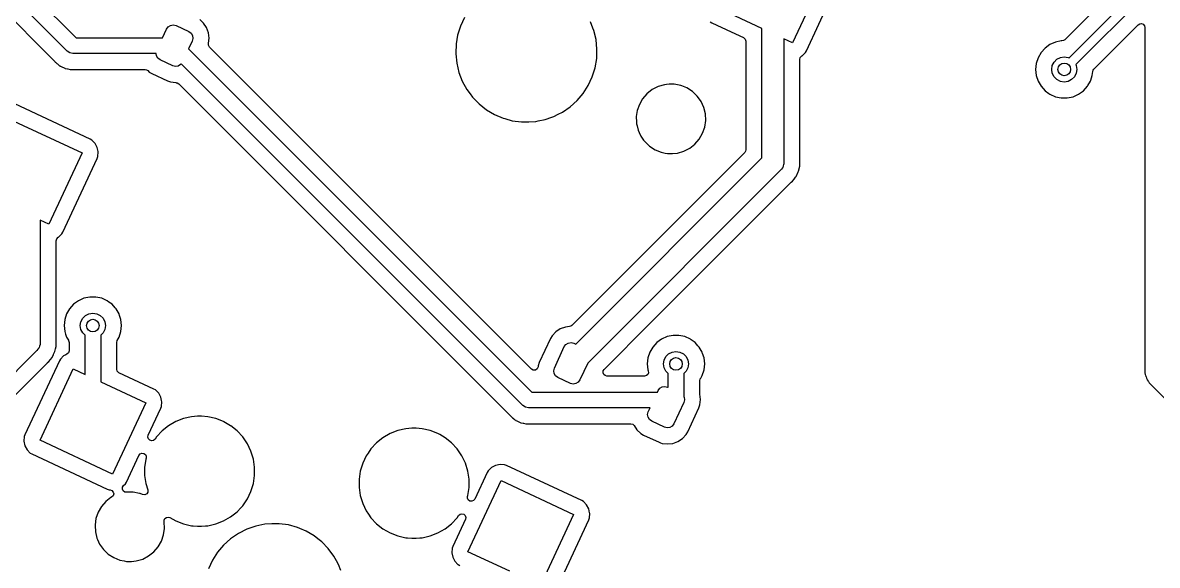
# Model space of a CAD drawing. Extents: x 15 to 269, y -160 to -43.
# Drawn here: x 92.07 to 128.2, y -117.02 to -99.75 of the extents above; entities that cross this region are included whole.
import ezdxf

# ---------------------------------------------------------------- set-up
doc = ezdxf.new("R2010")
doc.units = 0
doc.layers.add('BLACK', color=7, linetype='CONTINUOUS')

msp = doc.modelspace()

# ---------------------------------------------------------------- linework, layer by layer
at = {"layer": 'BLACK', "linetype": 'CONTINUOUS'}
for p, q in [((81.9854, -88.4502), (93.7661, -100.231)), ((93.4858, -100.658), (81.7332, -88.9051)), ((81.5937, -89.4848), (93.0807, -100.972)), ((117.637, -98.1225), (116.58, -100.388)), ((127.265, -98.2736), (125.248, -100.291)), ((117.021, -100.647), (118.118, -98.2934)), ((125.388, -100.87), (127.81, -98.4479)), ((128.066, -98.6161), (125.6, -101.082)), ((115.603, -99.9326), (114.269, -99.3106)), ((97.8263, -99.7614), (97.7016, -99.6438)), ((106.133, -99.5813), (106.006, -99.8539)), ((110.224, -99.9193), (110.146, -99.7155)), ((113.958, -99.7194), (114.01, -99.7509)), ((96.5182, -100.231), (96.6488, -99.9509)), ((96.6488, -99.9509), (96.7007, -99.8801)), ((96.7007, -99.8801), (96.7758, -99.8345)), ((96.7758, -99.8345), (96.8625, -99.8212)), ((96.8625, -99.8212), (96.9478, -99.842)), ((96.9478, -99.842), (97.3556, -100.032)), ((97.3556, -100.032), (97.4264, -100.084)), ((97.4264, -100.084), (97.472, -100.159)), ((97.9198, -99.9036), (97.8263, -99.7614)), ((97.9205, -99.9047), (97.9198, -99.9036)), ((97.9791, -100.066), (97.9205, -99.9047)), ((97.999, -100.236), (97.9791, -100.066)), ((106.006, -99.8539), (105.917, -100.141)), ((110.254, -99.9959), (110.224, -99.9193)), ((110.324, -100.288), (110.254, -99.9959)), ((114.01, -99.7509), (114.623, -100.037)), ((114.623, -100.037), (115.023, -100.223)), ((115.603, -104.054), (115.603, -99.9326)), ((126.177, -101.224), (127.59, -99.8114)), ((127.59, -99.8114), (127.639, -99.7812)), ((127.639, -99.7812), (127.697, -99.7766)), ((127.697, -99.7766), (127.75, -99.7988)), ((127.75, -99.7988), (127.788, -99.8428)), ((127.788, -99.8428), (127.801, -99.8991)), ((127.801, -99.8991), (127.801, -110.714)), ((93.7661, -100.231), (96.5182, -100.231)), ((97.4645, -100.331), (97.3492, -100.578)), ((97.4853, -100.246), (97.4645, -100.331)), ((97.472, -100.159), (97.4853, -100.246)), ((97.9776, -100.42), (97.9793, -100.405)), ((97.9819, -100.42), (97.9776, -100.42)), ((97.9793, -100.405), (97.999, -100.236)), ((97.9796, -100.463), (97.9819, -100.42)), ((105.867, -100.437), (105.858, -100.712)), ((105.87, -100.422), (105.867, -100.437)), ((105.917, -100.141), (105.87, -100.422)), ((110.354, -100.587), (110.324, -100.288)), ((115.023, -100.223), (115.075, -100.269)), ((115.075, -100.269), (115.095, -100.336)), ((115.095, -100.336), (115.095, -103.792)), ((116.58, -100.388), (116.303, -100.259)), ((116.303, -100.259), (116.303, -104.199)), ((124.778, -100.444), (124.623, -100.557)), ((124.952, -100.367), (124.778, -100.444)), ((125.139, -100.327), (124.952, -100.367)), ((125.16, -100.327), (125.139, -100.327)), ((125.208, -100.318), (125.16, -100.327)), ((125.248, -100.291), (125.208, -100.318)), ((93.5669, -100.712), (93.4858, -100.658)), ((93.6625, -100.731), (93.5669, -100.712)), ((96.3133, -100.731), (93.6625, -100.731)), ((93.6625, -100.731), (93.6625, -100.731)), ((96.3243, -100.803), (96.3133, -100.731)), ((96.3699, -100.878), (96.3243, -100.803)), ((97.3492, -100.578), (108.276, -111.505)), ((98.0128, -100.523), (97.9796, -100.463)), ((98.2274, -100.738), (98.0128, -100.523)), ((108.266, -110.776), (98.2274, -100.738)), ((105.858, -100.712), (105.857, -100.738)), ((105.857, -100.738), (105.887, -101.036)), ((110.344, -100.888), (110.354, -100.587)), ((116.829, -100.852), (116.877, -100.806)), ((116.877, -100.806), (116.885, -100.802)), ((116.885, -100.802), (116.989, -100.699)), ((116.885, -100.802), (116.885, -100.802)), ((116.885, -100.802), (116.885, -100.802)), ((116.989, -100.699), (117.021, -100.647)), ((124.495, -100.699), (124.4, -100.864)), ((124.623, -100.557), (124.495, -100.699)), ((93.0807, -100.972), (93.0925, -100.985)), ((93.0925, -100.985), (93.1049, -101.002)), ((93.1049, -101.002), (93.1071, -101.005)), ((93.1071, -101.005), (93.124, -101.019)), ((93.124, -101.019), (93.1455, -101.037)), ((93.1455, -101.037), (93.1534, -101.045)), ((93.1534, -101.045), (93.1574, -101.048)), ((93.1574, -101.048), (93.1744, -101.062)), ((93.1744, -101.062), (93.182, -101.068)), ((93.182, -101.068), (93.1848, -101.07)), ((93.1848, -101.07), (93.1935, -101.078)), ((93.1935, -101.078), (93.2429, -101.119)), ((93.2429, -101.119), (93.2429, -101.119)), ((93.2429, -101.119), (93.2438, -101.12)), ((93.2438, -101.12), (93.2606, -101.13)), ((93.2606, -101.13), (93.2616, -101.131)), ((93.2616, -101.131), (93.2616, -101.131)), ((93.2616, -101.131), (93.2721, -101.136)), ((93.2721, -101.136), (93.3304, -101.163)), ((93.3304, -101.163), (93.3336, -101.165)), ((93.3336, -101.165), (93.3616, -101.179)), ((96.4407, -100.93), (96.3699, -100.878)), ((96.8485, -101.12), (96.4407, -100.93)), ((96.9338, -101.141), (96.8485, -101.12)), ((97.0205, -101.127), (96.9338, -101.141)), ((97.0956, -101.082), (97.0205, -101.127)), ((97.1167, -101.053), (97.0956, -101.082)), ((107.996, -111.932), (97.1167, -101.053)), ((105.887, -101.036), (105.957, -101.329)), ((110.294, -101.184), (110.344, -100.888)), ((116.812, -100.916), (116.829, -100.852)), ((116.812, -104.106), (116.812, -100.916)), ((124.341, -101.046), (124.321, -101.236)), ((124.4, -100.864), (124.341, -101.046)), ((124.834, -101.236), (124.854, -101.112)), ((124.854, -101.112), (124.911, -101)), ((124.911, -101), (124.999, -100.912)), ((124.999, -100.912), (125.111, -100.855)), ((125.111, -100.855), (125.234, -100.836)), ((125.234, -100.836), (125.358, -100.855)), ((125.358, -100.855), (125.388, -100.87)), ((125.6, -101.082), (125.615, -101.112)), ((125.615, -101.112), (125.634, -101.236)), ((93.3616, -101.179), (93.4024, -101.199)), ((93.4024, -101.199), (93.4212, -101.206)), ((93.4212, -101.206), (93.4223, -101.206)), ((93.4223, -101.206), (93.4223, -101.206)), ((93.4223, -101.206), (93.4967, -101.221)), ((93.4967, -101.221), (93.5001, -101.222)), ((93.5001, -101.222), (93.5739, -101.239)), ((93.5739, -101.239), (93.575, -101.24)), ((93.575, -101.24), (93.5948, -101.242)), ((93.5948, -101.242), (93.596, -101.242)), ((93.596, -101.242), (93.6718, -101.239)), ((93.596, -101.242), (93.596, -101.242)), ((93.6718, -101.239), (93.6754, -101.239)), ((93.6754, -101.239), (95.9621, -101.239)), ((95.9621, -101.239), (96.0079, -101.248)), ((96.0079, -101.248), (96.0472, -101.273)), ((96.0472, -101.273), (96.0948, -101.318)), ((96.0948, -101.318), (96.1815, -101.37)), ((96.1815, -101.37), (96.6779, -101.601)), ((105.957, -101.329), (106.065, -101.609)), ((110.078, -101.743), (110.205, -101.471)), ((110.205, -101.471), (110.294, -101.184)), ((124.321, -101.236), (124.341, -101.426)), ((124.341, -101.426), (124.4, -101.607)), ((124.854, -101.359), (124.834, -101.236)), ((124.911, -101.471), (124.854, -101.359)), ((124.999, -101.559), (124.911, -101.471)), ((125.558, -101.471), (125.47, -101.559)), ((125.615, -101.359), (125.558, -101.471)), ((125.634, -101.236), (125.615, -101.359)), ((126.079, -101.576), (126.128, -101.426)), ((126.128, -101.426), (126.141, -101.299)), ((126.141, -101.299), (126.153, -101.259)), ((126.153, -101.259), (126.177, -101.224)), ((96.6779, -101.601), (96.6779, -101.601)), ((96.6779, -101.601), (96.7733, -101.634)), ((96.7733, -101.634), (96.9436, -101.654)), ((96.9436, -101.654), (96.9436, -101.654)), ((96.9436, -101.654), (96.958, -101.656)), ((96.958, -101.656), (96.9577, -101.658)), ((96.9577, -101.658), (96.9886, -101.662)), ((96.9886, -101.662), (97.0356, -101.691)), ((97.0356, -101.691), (107.59, -112.246)), ((106.065, -101.609), (106.209, -101.873)), ((106.209, -101.873), (106.316, -102.017)), ((109.916, -101.997), (110.078, -101.743)), ((112.111, -101.878), (111.946, -102.009)), ((112.298, -101.782), (112.111, -101.878)), ((112.5, -101.723), (112.298, -101.782)), ((112.57, -101.716), (112.5, -101.723)), ((112.657, -101.708), (112.57, -101.716)), ((112.815, -101.708), (112.657, -101.708)), ((113.021, -101.748), (112.815, -101.708)), ((112.815, -101.708), (112.815, -101.708)), ((113.052, -101.76), (113.021, -101.748)), ((113.021, -101.748), (113.021, -101.748)), ((113.021, -101.748), (113.021, -101.748)), ((113.217, -101.826), (113.052, -101.76)), ((113.393, -101.94), (113.217, -101.826)), ((124.4, -101.607), (124.495, -101.773)), ((124.495, -101.773), (124.495, -101.773)), ((124.495, -101.773), (124.623, -101.914)), ((125.111, -101.616), (124.999, -101.559)), ((125.234, -101.636), (125.111, -101.616)), ((125.358, -101.616), (125.234, -101.636)), ((125.47, -101.559), (125.358, -101.616)), ((125.846, -101.914), (125.973, -101.773)), ((125.973, -101.773), (125.988, -101.748)), ((125.988, -101.748), (126.069, -101.607)), ((126.069, -101.607), (126.079, -101.576)), ((106.316, -102.017), (106.388, -102.115)), ((106.388, -102.115), (106.597, -102.331)), ((109.5, -102.428), (109.722, -102.226)), ((109.722, -102.226), (109.916, -101.997)), ((111.808, -102.167), (111.703, -102.35)), ((111.946, -102.009), (111.808, -102.167)), ((113.546, -102.085), (113.393, -101.94)), ((113.393, -101.94), (113.393, -101.94)), ((113.393, -101.94), (113.393, -101.94)), ((113.586, -102.141), (113.546, -102.085)), ((113.668, -102.256), (113.586, -102.141)), ((124.623, -101.914), (124.748, -102.005)), ((124.748, -102.005), (124.778, -102.027)), ((124.778, -102.027), (124.952, -102.104)), ((124.952, -102.104), (125.139, -102.144)), ((125.139, -102.144), (125.139, -102.144)), ((125.139, -102.144), (125.33, -102.144)), ((125.33, -102.144), (125.517, -102.104)), ((125.33, -102.144), (125.33, -102.144)), ((125.517, -102.104), (125.691, -102.027)), ((125.517, -102.104), (125.517, -102.104)), ((125.517, -102.104), (125.517, -102.104)), ((125.691, -102.027), (125.846, -101.914)), ((94.2145, -103.455), (91.8153, -102.336)), ((106.597, -102.331), (106.832, -102.517)), ((106.832, -102.517), (107.091, -102.67)), ((109.119, -102.665), (109.252, -102.598)), ((109.252, -102.598), (109.254, -102.596)), ((109.254, -102.596), (109.5, -102.428)), ((111.634, -102.548), (111.607, -102.738)), ((111.703, -102.35), (111.634, -102.548)), ((113.755, -102.447), (113.668, -102.256)), ((113.668, -102.256), (113.668, -102.256)), ((113.668, -102.256), (113.668, -102.256)), ((113.805, -102.652), (113.755, -102.447)), ((91.6444, -102.818), (93.9555, -103.895)), ((107.091, -102.67), (107.368, -102.787)), ((107.368, -102.787), (107.368, -102.787)), ((107.368, -102.787), (107.368, -102.787)), ((107.368, -102.787), (107.417, -102.801)), ((107.417, -102.801), (107.657, -102.867)), ((107.657, -102.867), (107.955, -102.907)), ((107.955, -102.907), (108.181, -102.907)), ((108.181, -102.907), (108.405, -102.892)), ((108.181, -102.907), (108.181, -102.907)), ((108.405, -102.892), (108.486, -102.875)), ((108.486, -102.875), (108.7, -102.832)), ((108.7, -102.832), (108.916, -102.757)), ((108.916, -102.757), (108.984, -102.733)), ((108.984, -102.733), (109.119, -102.665)), ((111.607, -102.738), (111.604, -102.757)), ((111.604, -102.757), (111.611, -102.888)), ((111.611, -102.888), (111.614, -102.967)), ((111.614, -102.967), (111.631, -103.036)), ((113.785, -103.07), (113.815, -102.862)), ((113.815, -102.862), (113.805, -102.652)), ((111.631, -103.036), (111.664, -103.171)), ((111.664, -103.171), (111.696, -103.242)), ((111.696, -103.242), (111.751, -103.362)), ((113.611, -103.451), (113.716, -103.269)), ((113.716, -103.269), (113.785, -103.07)), ((94.2666, -103.486), (94.2145, -103.455)), ((94.3692, -103.591), (94.2666, -103.486)), ((94.4383, -103.719), (94.3692, -103.591)), ((111.751, -103.362), (111.84, -103.487)), ((111.84, -103.487), (111.873, -103.534)), ((111.873, -103.534), (112.026, -103.679)), ((112.026, -103.679), (112.026, -103.679)), ((112.026, -103.679), (112.026, -103.679)), ((112.026, -103.679), (112.203, -103.793)), ((113.308, -103.74), (113.473, -103.61)), ((113.473, -103.61), (113.611, -103.451)), ((93.9555, -103.895), (92.899, -106.161)), ((94.4369, -104.066), (94.4566, -104.008)), ((94.4655, -103.85), (94.4383, -103.719)), ((94.4566, -104.008), (94.4682, -103.863)), ((94.4682, -103.863), (94.4655, -103.85)), ((115.058, -103.88), (109.553, -109.386)), ((109.676, -109.981), (115.603, -104.054)), ((112.203, -103.793), (112.203, -103.793)), ((112.203, -103.793), (112.398, -103.871)), ((112.398, -103.871), (112.527, -103.896)), ((112.527, -103.896), (112.604, -103.911)), ((112.604, -103.911), (112.604, -103.911)), ((112.604, -103.911), (112.762, -103.911)), ((112.762, -103.911), (112.919, -103.896)), ((112.762, -103.911), (112.762, -103.911)), ((112.919, -103.896), (113.121, -103.836)), ((113.121, -103.836), (113.308, -103.74)), ((115.085, -103.84), (115.058, -103.88)), ((115.095, -103.792), (115.085, -103.84)), ((93.3393, -106.42), (94.4369, -104.066)), ((116.23, -104.406), (116.201, -104.447)), ((116.261, -104.366), (116.23, -104.406)), ((116.263, -104.359), (116.261, -104.366)), ((116.268, -104.353), (116.263, -104.359)), ((116.282, -104.305), (116.268, -104.353)), ((116.298, -104.257), (116.282, -104.305)), ((116.299, -104.247), (116.298, -104.257)), ((116.3, -104.243), (116.299, -104.247)), ((116.303, -104.199), (116.3, -104.235)), ((116.3, -104.235), (116.3, -104.243)), ((116.771, -104.475), (116.789, -104.397)), ((116.789, -104.394), (116.809, -104.316)), ((116.789, -104.397), (116.789, -104.394)), ((116.809, -104.316), (116.812, -104.293)), ((116.809, -104.316), (116.809, -104.316)), ((116.809, -104.316), (116.809, -104.316)), ((116.814, -104.129), (116.812, -104.106)), ((116.812, -104.206), (116.814, -104.129)), ((116.812, -104.209), (116.812, -104.206)), ((116.812, -104.213), (116.812, -104.209)), ((116.812, -104.293), (116.812, -104.213)), ((116.814, -104.129), (116.814, -104.129)), ((116.814, -104.129), (116.814, -104.129)), ((116.201, -104.447), (110.06, -110.587)), ((116.58, -104.793), (116.629, -104.73)), ((116.629, -104.73), (116.631, -104.727)), ((116.631, -104.727), (116.681, -104.665)), ((116.681, -104.664), (116.693, -104.645)), ((116.681, -104.665), (116.681, -104.664)), ((116.681, -104.664), (116.681, -104.664)), ((116.693, -104.645), (116.727, -104.572)), ((116.693, -104.645), (116.693, -104.645)), ((116.693, -104.645), (116.693, -104.645)), ((116.727, -104.572), (116.728, -104.569)), ((116.728, -104.569), (116.737, -104.551)), ((116.737, -104.551), (116.764, -104.497)), ((116.764, -104.497), (116.771, -104.475)), ((116.764, -104.497), (116.764, -104.497)), ((116.764, -104.497), (116.764, -104.497)), ((112.06, -109.306), (116.532, -104.835)), ((116.532, -104.835), (116.539, -104.828)), ((116.539, -104.828), (116.58, -104.793)), ((92.899, -106.161), (92.6217, -106.032)), ((92.6217, -106.032), (92.6217, -109.936)), ((93.1478, -106.625), (93.1956, -106.579)), ((93.1956, -106.579), (93.2036, -106.575)), ((93.2036, -106.575), (93.3078, -106.472)), ((93.2036, -106.575), (93.2036, -106.575)), ((93.2036, -106.575), (93.2036, -106.575)), ((93.3078, -106.472), (93.3393, -106.42)), ((93.1302, -106.688), (93.1478, -106.625)), ((93.1302, -109.843), (93.1302, -106.688)), ((93.6887, -108.711), (93.561, -108.853)), ((93.8432, -108.599), (93.6887, -108.711)), ((94.0177, -108.521), (93.8432, -108.599)), ((94.2045, -108.481), (94.0177, -108.521)), ((94.3955, -108.481), (94.2045, -108.481)), ((94.2045, -108.481), (94.2045, -108.481)), ((94.5823, -108.521), (94.3955, -108.481)), ((94.3955, -108.481), (94.3955, -108.481)), ((94.7568, -108.599), (94.5823, -108.521)), ((94.8125, -108.639), (94.7568, -108.599)), ((94.9113, -108.711), (94.8125, -108.639)), ((95.01, -108.821), (94.9113, -108.711)), ((93.4655, -109.018), (93.4065, -109.2)), ((93.561, -108.853), (93.4655, -109.018)), ((93.9764, -109.155), (94.0649, -109.066)), ((94.0649, -109.066), (94.1764, -109.01)), ((94.1764, -109.01), (94.3, -108.99)), ((94.3, -108.99), (94.4236, -109.01)), ((94.4236, -109.01), (94.5351, -109.066)), ((94.5351, -109.066), (94.6236, -109.155)), ((95.039, -108.853), (95.01, -108.821)), ((95.1345, -109.018), (95.039, -108.853)), ((95.1506, -109.068), (95.1345, -109.018)), ((95.1935, -109.2), (95.1506, -109.068)), ((93.4065, -109.2), (93.3865, -109.39)), ((93.3865, -109.39), (93.4065, -109.58)), ((93.9, -109.39), (93.9196, -109.266)), ((93.9196, -109.514), (93.9, -109.39)), ((93.9196, -109.266), (93.9764, -109.155)), ((94.6236, -109.155), (94.6804, -109.266)), ((94.6804, -109.266), (94.7, -109.39)), ((94.7, -109.39), (94.6804, -109.514)), ((95.2135, -109.39), (95.1935, -109.2)), ((95.1935, -109.58), (95.2135, -109.39)), ((109.347, -109.437), (109.185, -109.495)), ((109.479, -109.421), (109.347, -109.437)), ((109.519, -109.41), (109.479, -109.421)), ((109.553, -109.386), (109.519, -109.41)), ((110.582, -110.785), (112.06, -109.306)), ((93.4065, -109.58), (93.4315, -109.657)), ((93.4315, -109.657), (93.4655, -109.762)), ((93.4655, -109.762), (93.5192, -109.855)), ((93.9764, -109.625), (93.9196, -109.514)), ((94.05, -109.699), (93.9764, -109.625)), ((94.05, -110.946), (94.05, -109.699)), ((94.6236, -109.625), (94.55, -109.699)), ((94.55, -109.699), (94.55, -111.179)), ((94.6804, -109.514), (94.6236, -109.625)), ((95.0751, -109.864), (95.1345, -109.762)), ((95.1345, -109.762), (95.1935, -109.58)), ((108.873, -109.801), (108.514, -110.569)), ((108.925, -109.714), (108.873, -109.801)), ((109.042, -109.59), (108.925, -109.714)), ((109.185, -109.495), (109.042, -109.59)), ((112.413, -109.819), (112.259, -109.931)), ((112.588, -109.741), (112.413, -109.819)), ((112.775, -109.701), (112.588, -109.741)), ((112.965, -109.701), (112.775, -109.701)), ((112.775, -109.701), (112.775, -109.701)), ((113.152, -109.741), (112.965, -109.701)), ((112.965, -109.701), (112.965, -109.701)), ((113.327, -109.819), (113.152, -109.741)), ((113.358, -109.841), (113.327, -109.819)), ((92.5192, -110.184), (86.3543, -116.349)), ((92.5485, -110.143), (92.5192, -110.184)), ((92.5795, -110.103), (92.5485, -110.143)), ((92.5819, -110.096), (92.5795, -110.103)), ((92.5861, -110.09), (92.5819, -110.096)), ((92.6005, -110.042), (92.5861, -110.09)), ((92.6169, -109.994), (92.6005, -110.042)), ((92.6178, -109.984), (92.6169, -109.994)), ((92.619, -109.979), (92.6178, -109.984)), ((92.6217, -109.936), (92.6187, -109.972)), ((92.6187, -109.972), (92.619, -109.979)), ((93.09, -110.212), (93.1073, -110.134)), ((93.1073, -110.134), (93.108, -110.131)), ((93.108, -110.131), (93.1274, -110.053)), ((93.1274, -110.053), (93.1302, -110.03)), ((93.1274, -110.053), (93.1274, -110.053)), ((93.1274, -110.053), (93.1274, -110.053)), ((93.1324, -109.866), (93.1302, -109.843)), ((93.1302, -109.946), (93.1305, -109.938)), ((93.1302, -109.949), (93.1302, -109.946)), ((93.1302, -110.03), (93.1302, -109.949)), ((93.1305, -109.938), (93.1324, -109.866)), ((93.1324, -109.866), (93.1324, -109.866)), ((93.1324, -109.866), (93.1324, -109.866)), ((93.5192, -109.855), (93.5249, -109.864)), ((93.5415, -110.19), (93.5239, -110.254)), ((93.5249, -109.864), (93.5415, -109.926)), ((93.5415, -109.926), (93.5415, -110.19)), ((95.0585, -109.926), (95.0751, -109.864)), ((95.0585, -110.776), (95.0585, -109.926)), ((108.996, -110.74), (109.313, -110.06)), ((109.313, -110.06), (109.365, -109.989)), ((109.365, -109.989), (109.44, -109.944)), ((109.44, -109.944), (109.527, -109.93)), ((109.527, -109.93), (109.612, -109.951)), ((109.612, -109.951), (109.676, -109.981)), ((112.131, -110.073), (112.035, -110.238)), ((112.259, -109.931), (112.131, -110.073)), ((113.481, -109.931), (113.358, -109.841)), ((113.57, -110.03), (113.481, -109.931)), ((113.609, -110.073), (113.57, -110.03)), ((113.705, -110.238), (113.609, -110.073)), ((93.2333, -110.511), (92.1356, -112.865)), ((92.8579, -110.565), (92.8986, -110.53)), ((92.8986, -110.53), (92.9471, -110.466)), ((92.9471, -110.466), (92.9491, -110.464)), ((92.9491, -110.464), (92.9993, -110.401)), ((92.9993, -110.401), (93.0116, -110.381)), ((93.0116, -110.381), (93.0453, -110.309)), ((93.0116, -110.381), (93.0116, -110.381)), ((93.0116, -110.381), (93.0116, -110.381)), ((93.0453, -110.309), (93.0467, -110.306)), ((93.0467, -110.306), (93.05, -110.299)), ((93.05, -110.299), (93.0823, -110.234)), ((93.0823, -110.234), (93.09, -110.212)), ((93.0823, -110.234), (93.0823, -110.234)), ((93.0823, -110.234), (93.0823, -110.234)), ((93.2648, -110.459), (93.2333, -110.511)), ((93.369, -110.356), (93.2648, -110.459)), ((93.4363, -110.32), (93.369, -110.356)), ((93.4761, -110.299), (93.4363, -110.32)), ((93.5239, -110.254), (93.4761, -110.299)), ((111.976, -110.42), (111.956, -110.61)), ((112.035, -110.238), (111.976, -110.42)), ((112.47, -110.61), (112.49, -110.486)), ((112.49, -110.486), (112.546, -110.375)), ((112.546, -110.375), (112.635, -110.286)), ((112.635, -110.286), (112.746, -110.23)), ((112.746, -110.23), (112.87, -110.21)), ((112.87, -110.21), (112.994, -110.23)), ((112.994, -110.23), (113.105, -110.286)), ((113.105, -110.286), (113.194, -110.375)), ((113.194, -110.375), (113.25, -110.486)), ((113.25, -110.486), (113.27, -110.61)), ((113.717, -110.278), (113.705, -110.238)), ((113.764, -110.42), (113.717, -110.278)), ((113.784, -110.61), (113.764, -110.42)), ((90.3535, -113.069), (92.8505, -110.571)), ((92.6171, -113.036), (93.6736, -110.77)), ((92.8505, -110.571), (92.8579, -110.565)), ((93.6736, -110.77), (94.05, -110.946)), ((95.0779, -110.843), (95.0585, -110.776)), ((95.1301, -110.888), (95.0779, -110.843)), ((96.2437, -111.408), (95.1301, -110.888)), ((108.326, -110.809), (108.266, -110.776)), ((108.394, -110.806), (108.326, -110.809)), ((108.45, -110.766), (108.394, -110.806)), ((108.477, -110.703), (108.45, -110.766)), ((108.481, -110.665), (108.477, -110.703)), ((108.514, -110.569), (108.481, -110.665)), ((108.975, -110.825), (108.996, -110.74)), ((108.988, -110.912), (108.975, -110.825)), ((109.034, -110.987), (108.988, -110.912)), ((110.06, -110.587), (109.812, -111.12)), ((110.547, -110.892), (110.551, -110.834)), ((110.569, -110.945), (110.547, -110.892)), ((110.551, -110.834), (110.582, -110.785)), ((111.956, -110.61), (111.976, -110.8)), ((111.992, -110.892), (111.97, -110.945)), ((111.976, -110.8), (111.988, -110.834)), ((111.988, -110.834), (111.992, -110.892)), ((112.49, -110.734), (112.47, -110.61)), ((112.546, -110.845), (112.49, -110.734)), ((112.62, -110.919), (112.546, -110.845)), ((112.62, -111.354), (112.62, -110.919)), ((113.194, -110.845), (113.12, -110.919)), ((113.12, -110.919), (113.12, -111.652)), ((113.25, -110.734), (113.194, -110.845)), ((113.27, -110.61), (113.25, -110.734)), ((113.705, -110.982), (113.764, -110.8)), ((113.764, -110.8), (113.784, -110.61)), ((127.801, -110.714), (127.799, -110.735)), ((127.799, -110.735), (127.801, -110.808)), ((127.801, -110.808), (127.801, -110.812)), ((127.801, -110.812), (127.801, -110.841)), ((127.801, -110.841), (127.802, -110.846)), ((127.802, -110.846), (127.803, -110.858)), ((127.803, -110.858), (127.804, -110.904)), ((127.804, -110.904), (127.81, -110.925)), ((94.55, -111.179), (95.9847, -111.848)), ((109.105, -111.039), (109.034, -110.987)), ((109.513, -111.229), (109.105, -111.039)), ((109.598, -111.25), (109.513, -111.229)), ((109.685, -111.237), (109.598, -111.25)), ((109.76, -111.191), (109.685, -111.237)), ((109.812, -111.12), (109.76, -111.191)), ((110.613, -110.983), (110.569, -110.945)), ((110.669, -110.997), (110.613, -110.983)), ((111.87, -110.997), (110.669, -110.997)), ((111.926, -110.983), (111.87, -110.997)), ((111.97, -110.945), (111.926, -110.983)), ((113.628, -111.146), (113.645, -111.084)), ((113.628, -111.532), (113.628, -111.146)), ((113.645, -111.084), (113.657, -111.064)), ((113.657, -111.064), (113.705, -110.982)), ((127.81, -110.925), (127.814, -110.944)), ((127.814, -110.944), (127.817, -110.965)), ((127.817, -110.965), (127.834, -111.008)), ((127.834, -111.008), (127.838, -111.019)), ((127.838, -111.019), (127.851, -111.064)), ((127.851, -111.064), (127.862, -111.082)), ((127.862, -111.082), (127.87, -111.1)), ((127.87, -111.1), (127.876, -111.113)), ((127.876, -111.113), (127.878, -111.12)), ((127.878, -111.12), (127.906, -111.157)), ((127.906, -111.157), (127.912, -111.167)), ((127.912, -111.167), (127.925, -111.189)), ((127.925, -111.189), (127.936, -111.207)), ((127.936, -111.207), (127.951, -111.222)), ((127.951, -111.222), (127.963, -111.237)), ((127.963, -111.237), (127.976, -111.254)), ((127.976, -111.254), (128.012, -111.284)), ((128.012, -111.284), (128.02, -111.292)), ((96.2958, -111.439), (96.2437, -111.408)), ((96.3984, -111.543), (96.2958, -111.439)), ((96.4674, -111.672), (96.3984, -111.543)), ((108.276, -111.505), (112.28, -111.505)), ((112.28, -111.505), (112.304, -111.455)), ((112.304, -111.455), (112.356, -111.384)), ((112.356, -111.384), (112.431, -111.338)), ((112.431, -111.338), (112.518, -111.325)), ((112.518, -111.325), (112.603, -111.346)), ((112.603, -111.346), (112.62, -111.354)), ((113.633, -111.555), (113.628, -111.532)), ((113.634, -111.57), (113.632, -111.555)), ((113.632, -111.555), (113.633, -111.555)), ((113.654, -111.74), (113.634, -111.57)), ((113.634, -111.57), (113.634, -111.57)), ((128.02, -111.292), (140.018, -123.289)), ((95.9847, -111.848), (94.9281, -114.114)), ((96.4661, -112.019), (96.4858, -111.961)), ((96.4889, -111.775), (96.4674, -111.672)), ((96.4858, -111.961), (96.4974, -111.815)), ((96.4974, -111.815), (96.4889, -111.775)), ((108.077, -111.986), (107.996, -111.932)), ((108.172, -112.005), (108.077, -111.986)), ((112.047, -112.005), (108.172, -112.005)), ((108.172, -112.005), (108.172, -112.005)), ((111.987, -112.135), (112.047, -112.005)), ((113.119, -111.835), (112.802, -112.515)), ((113.14, -111.75), (113.119, -111.835)), ((113.12, -111.652), (113.127, -111.663)), ((113.127, -111.663), (113.14, -111.75)), ((113.243, -112.774), (113.601, -112.006)), ((113.601, -112.006), (113.634, -111.91)), ((113.634, -111.91), (113.654, -111.74)), ((96.0643, -112.88), (96.4661, -112.019)), ((97.1821, -112.349), (96.9379, -112.445)), ((97.4379, -112.291), (97.1821, -112.349)), ((97.634, -112.276), (97.4379, -112.291)), ((97.765, -112.276), (97.634, -112.276)), ((97.634, -112.276), (97.634, -112.276)), ((97.9612, -112.291), (97.765, -112.276)), ((97.765, -112.276), (97.765, -112.276)), ((98.2169, -112.349), (97.9612, -112.291)), ((98.4612, -112.445), (98.2169, -112.349)), ((107.59, -112.246), (107.602, -112.26)), ((107.602, -112.26), (107.617, -112.279)), ((107.617, -112.279), (107.655, -112.311)), ((107.655, -112.311), (107.663, -112.319)), ((107.663, -112.319), (107.667, -112.323)), ((107.667, -112.323), (107.692, -112.342)), ((107.692, -112.342), (107.695, -112.344)), ((107.695, -112.344), (107.719, -112.365)), ((107.719, -112.365), (107.753, -112.393)), ((111.966, -112.22), (111.987, -112.135)), ((111.979, -112.307), (111.966, -112.22)), ((112.025, -112.382), (111.979, -112.307)), ((96.7107, -112.576), (96.5055, -112.74)), ((96.9379, -112.445), (96.7107, -112.576)), ((98.4697, -112.45), (98.4612, -112.445)), ((98.4612, -112.445), (98.4612, -112.445)), ((98.4612, -112.445), (98.4612, -112.445)), ((98.6884, -112.576), (98.4697, -112.45)), ((98.6968, -112.583), (98.6884, -112.576)), ((98.8935, -112.74), (98.6968, -112.583)), ((104.011, -112.731), (103.766, -112.827)), ((104.266, -112.673), (104.011, -112.731)), ((104.463, -112.658), (104.266, -112.673)), ((104.594, -112.658), (104.463, -112.658)), ((104.463, -112.658), (104.463, -112.658)), ((104.79, -112.673), (104.594, -112.658)), ((104.594, -112.658), (104.594, -112.658)), ((105.045, -112.731), (104.79, -112.673)), ((105.29, -112.827), (105.045, -112.731)), ((107.753, -112.393), (107.753, -112.393)), ((107.753, -112.393), (107.754, -112.394)), ((107.754, -112.394), (107.77, -112.405)), ((107.77, -112.405), (107.771, -112.405)), ((107.771, -112.405), (107.771, -112.405)), ((107.771, -112.405), (107.803, -112.42)), ((107.803, -112.42), (107.84, -112.437)), ((107.84, -112.437), (107.843, -112.439)), ((107.843, -112.439), (107.912, -112.473)), ((107.912, -112.473), (107.931, -112.48)), ((107.931, -112.48), (107.932, -112.48)), ((107.932, -112.48), (107.932, -112.48)), ((107.932, -112.48), (108.006, -112.495)), ((108.006, -112.495), (108.01, -112.496)), ((108.01, -112.496), (108.084, -112.514)), ((108.084, -112.514), (108.085, -112.514)), ((108.085, -112.514), (108.105, -112.516)), ((108.105, -112.516), (108.106, -112.516)), ((108.106, -112.516), (108.182, -112.514)), ((108.106, -112.516), (108.106, -112.516)), ((108.182, -112.514), (108.185, -112.514)), ((108.185, -112.514), (111.433, -112.514)), ((111.433, -112.514), (111.492, -112.528)), ((111.492, -112.528), (111.536, -112.569)), ((111.536, -112.569), (111.625, -112.704)), ((111.625, -112.704), (111.75, -112.822)), ((112.096, -112.434), (112.025, -112.382)), ((112.503, -112.624), (112.096, -112.434)), ((112.589, -112.645), (112.503, -112.624)), ((112.676, -112.631), (112.589, -112.645)), ((112.751, -112.586), (112.676, -112.631)), ((112.802, -112.515), (112.751, -112.586)), ((92.116, -112.923), (92.1044, -113.069)), ((92.1044, -113.069), (92.1343, -113.212)), ((92.1356, -112.865), (92.116, -112.923)), ((94.9281, -114.114), (92.6171, -113.036)), ((96.0529, -112.94), (96.0643, -112.88)), ((96.0714, -112.998), (96.0529, -112.94)), ((96.1154, -113.04), (96.0714, -112.998)), ((96.1741, -113.057), (96.1154, -113.04)), ((96.2335, -113.043), (96.1741, -113.057)), ((96.2792, -113.003), (96.2335, -113.043)), ((96.3271, -112.932), (96.2792, -113.003)), ((96.5055, -112.74), (96.3271, -112.932)), ((99.072, -112.932), (98.8935, -112.74)), ((98.8935, -112.74), (98.8935, -112.74)), ((98.8935, -112.74), (98.8935, -112.74)), ((99.2198, -113.149), (99.072, -112.932)), ((99.072, -112.932), (99.072, -112.932)), ((99.072, -112.932), (99.072, -112.932)), ((103.539, -112.958), (103.334, -113.122)), ((103.766, -112.827), (103.539, -112.958)), ((105.349, -112.861), (105.29, -112.827)), ((105.29, -112.827), (105.29, -112.827)), ((105.29, -112.827), (105.29, -112.827)), ((105.517, -112.958), (105.349, -112.861)), ((105.722, -113.122), (105.517, -112.958)), ((105.517, -112.958), (105.517, -112.958)), ((111.75, -112.822), (111.836, -112.874)), ((111.836, -112.874), (112.333, -113.105)), ((112.769, -113.138), (112.93, -113.08)), ((112.93, -113.08), (113.073, -112.985)), ((113.073, -112.985), (113.191, -112.861)), ((113.191, -112.861), (113.243, -112.774)), ((92.1343, -113.212), (92.2034, -113.341)), ((92.2034, -113.341), (92.2034, -113.341)), ((92.2034, -113.341), (92.3059, -113.445)), ((92.3059, -113.445), (92.3581, -113.476)), ((95.8038, -113.475), (95.8608, -113.452)), ((95.8608, -113.452), (95.9218, -113.459)), ((99.3336, -113.385), (99.2198, -113.149)), ((99.4109, -113.636), (99.3336, -113.385)), ((103.064, -113.448), (103.008, -113.531)), ((103.156, -113.314), (103.064, -113.448)), ((103.334, -113.122), (103.156, -113.314)), ((105.9, -113.314), (105.722, -113.122)), ((105.722, -113.122), (105.722, -113.122)), ((105.722, -113.122), (105.722, -113.122)), ((106.048, -113.531), (105.9, -113.314)), ((105.9, -113.314), (105.9, -113.314)), ((105.9, -113.314), (105.9, -113.314)), ((112.333, -113.105), (112.38, -113.122)), ((112.38, -113.122), (112.428, -113.138)), ((112.428, -113.138), (112.599, -113.158)), ((112.599, -113.158), (112.769, -113.138)), ((92.3581, -113.476), (94.7573, -114.595)), ((95.3684, -114.373), (95.7649, -113.522)), ((95.7649, -113.522), (95.8038, -113.475)), ((95.9218, -113.459), (95.9719, -113.495)), ((95.9881, -113.636), (95.9576, -113.839)), ((95.9719, -113.495), (95.9987, -113.55)), ((95.9957, -113.611), (95.9881, -113.636)), ((95.9987, -113.55), (95.9957, -113.611)), ((99.45, -113.896), (99.4109, -113.636)), ((102.894, -113.767), (102.817, -114.018)), ((103.008, -113.531), (102.894, -113.767)), ((106.162, -113.767), (106.048, -113.531)), ((106.239, -114.018), (106.162, -113.767)), ((107.267, -113.809), (107.124, -113.839)), ((107.413, -113.82), (107.267, -113.809)), ((95.9576, -113.839), (95.949, -113.896)), ((95.949, -113.896), (95.949, -114.158)), ((95.949, -114.158), (95.9881, -114.417)), ((99.4109, -114.417), (99.45, -114.158)), ((99.45, -114.158), (99.45, -113.896)), ((102.817, -114.018), (102.778, -114.277)), ((106.279, -114.277), (106.239, -114.018)), ((106.859, -114.062), (106.463, -114.913)), ((106.891, -114.01), (106.859, -114.062)), ((106.995, -113.908), (106.891, -114.01)), ((107.124, -113.839), (106.995, -113.908)), ((107.47, -113.84), (107.413, -113.82)), ((109.869, -114.959), (107.47, -113.84)), ((95.2428, -114.595), (95.2461, -114.535)), ((95.2461, -114.535), (95.2775, -114.483)), ((95.2775, -114.483), (95.337, -114.425)), ((95.337, -114.425), (95.3684, -114.373)), ((95.9881, -114.417), (96.0499, -114.617)), ((99.3336, -114.668), (99.4109, -114.417)), ((102.778, -114.277), (102.778, -114.54)), ((106.243, -116.587), (107.299, -114.321)), ((106.279, -114.54), (106.279, -114.277)), ((107.299, -114.321), (109.611, -115.399)), ((94.8769, -114.861), (94.7116, -114.991)), ((94.7573, -114.595), (94.815, -114.615)), ((94.815, -114.615), (94.8492, -114.617)), ((94.8492, -114.617), (94.9091, -114.638)), ((94.8962, -114.851), (94.8769, -114.861)), ((94.9433, -114.809), (94.8962, -114.851)), ((94.9091, -114.638), (94.9507, -114.686)), ((94.9632, -114.749), (94.9433, -114.809)), ((94.9507, -114.686), (94.9632, -114.749)), ((95.2683, -114.65), (95.2428, -114.595)), ((95.3166, -114.686), (95.2683, -114.65)), ((95.3763, -114.695), (95.3166, -114.686)), ((95.4226, -114.691), (95.3763, -114.695)), ((95.5802, -114.691), (95.4226, -114.691)), ((95.7868, -114.73), (95.5802, -114.691)), ((95.5802, -114.691), (95.5802, -114.691)), ((95.803, -114.737), (95.7868, -114.73)), ((95.7868, -114.73), (95.7868, -114.73)), ((95.7868, -114.73), (95.7868, -114.73)), ((95.8855, -114.77), (95.803, -114.737)), ((95.9541, -114.777), (95.8855, -114.77)), ((96.0157, -114.746), (95.9541, -114.777)), ((96.0513, -114.687), (96.0157, -114.746)), ((96.0499, -114.617), (96.0501, -114.618)), ((96.0501, -114.618), (96.0513, -114.687)), ((99.2198, -114.904), (99.3336, -114.668)), ((102.778, -114.54), (102.817, -114.799)), ((102.817, -114.799), (102.894, -115.05)), ((106.229, -114.885), (106.232, -114.824)), ((106.256, -114.94), (106.229, -114.885)), ((106.232, -114.824), (106.239, -114.799)), ((106.239, -114.799), (106.279, -114.54)), ((94.5738, -115.15), (94.4686, -115.332)), ((94.7116, -114.991), (94.5738, -115.15)), ((98.8935, -115.314), (99.0083, -115.19)), ((99.0083, -115.19), (99.072, -115.121)), ((99.072, -115.121), (99.2198, -114.904)), ((99.072, -115.121), (99.072, -115.121)), ((99.072, -115.121), (99.072, -115.121)), ((102.894, -115.05), (103.008, -115.286)), ((106.306, -114.976), (106.256, -114.94)), ((106.367, -114.983), (106.306, -114.976)), ((106.424, -114.96), (106.367, -114.983)), ((106.463, -114.913), (106.424, -114.96)), ((109.922, -114.99), (109.869, -114.959)), ((110.024, -115.095), (109.922, -114.99)), ((110.093, -115.223), (110.024, -115.095)), ((110.12, -115.351), (110.093, -115.223)), ((94.3998, -115.531), (94.3706, -115.735)), ((94.4686, -115.332), (94.3998, -115.531)), ((96.5709, -115.581), (96.5964, -115.53)), ((96.5711, -115.623), (96.5709, -115.581)), ((96.5964, -115.53), (96.6423, -115.496)), ((96.6423, -115.496), (96.6988, -115.486)), ((96.6988, -115.486), (96.7537, -115.502)), ((96.7537, -115.502), (96.9379, -115.608)), ((96.9379, -115.608), (97.1821, -115.704)), ((98.2169, -115.704), (98.4612, -115.608)), ((98.4612, -115.608), (98.6884, -115.477)), ((98.6884, -115.477), (98.8935, -115.314)), ((103.008, -115.286), (103.08, -115.392)), ((103.08, -115.392), (103.156, -115.503)), ((103.156, -115.503), (103.333, -115.695)), ((105.722, -115.695), (105.9, -115.503)), ((106.163, -115.555), (105.761, -116.416)), ((105.9, -115.503), (105.948, -115.433)), ((105.948, -115.433), (105.994, -115.392)), ((105.994, -115.392), (106.053, -115.378)), ((106.053, -115.378), (106.112, -115.395)), ((106.112, -115.395), (106.156, -115.437)), ((106.156, -115.437), (106.175, -115.495)), ((106.175, -115.495), (106.163, -115.555)), ((109.611, -115.399), (108.554, -117.665)), ((108.994, -117.924), (110.092, -115.57)), ((110.092, -115.57), (110.112, -115.512)), ((110.112, -115.512), (110.123, -115.367)), ((110.123, -115.367), (110.12, -115.351)), ((94.3706, -115.735), (94.3699, -115.739)), ((94.3699, -115.739), (94.3717, -115.777)), ((94.3717, -115.777), (94.3791, -115.931)), ((94.3791, -115.931), (94.3799, -115.949)), ((94.3799, -115.949), (94.4295, -116.154)), ((96.5503, -116.053), (96.5802, -115.845)), ((96.5702, -115.635), (96.5697, -115.623)), ((96.5697, -115.623), (96.5711, -115.623)), ((96.5802, -115.845), (96.5702, -115.635)), ((96.5702, -115.635), (96.5702, -115.635)), ((97.1821, -115.704), (97.4379, -115.763)), ((97.4379, -115.763), (97.4939, -115.767)), ((97.4939, -115.767), (97.634, -115.777)), ((97.634, -115.777), (97.634, -115.777)), ((97.634, -115.777), (97.765, -115.777)), ((97.765, -115.777), (97.8876, -115.768)), ((97.765, -115.777), (97.765, -115.777)), ((97.8876, -115.768), (97.9612, -115.763)), ((97.9612, -115.763), (98.2169, -115.704)), ((99.201, -115.868), (98.9328, -116.004)), ((99.4848, -115.769), (99.201, -115.868)), ((99.7793, -115.71), (99.4848, -115.769)), ((100.004, -115.695), (99.7793, -115.71)), ((100.229, -115.695), (100.004, -115.695)), ((100.004, -115.695), (100.004, -115.695)), ((100.527, -115.735), (100.229, -115.695)), ((100.817, -115.814), (100.527, -115.735)), ((100.527, -115.735), (100.527, -115.735)), ((100.527, -115.735), (100.527, -115.735)), ((100.889, -115.845), (100.817, -115.814)), ((101.094, -115.931), (100.889, -115.845)), ((101.223, -116.008), (101.094, -115.931)), ((103.333, -115.695), (103.334, -115.695)), ((103.334, -115.695), (103.539, -115.859)), ((103.539, -115.859), (103.766, -115.99)), ((105.29, -115.99), (105.517, -115.859)), ((105.517, -115.859), (105.722, -115.695)), ((94.4295, -116.154), (94.449, -116.197)), ((94.449, -116.197), (94.5169, -116.345)), ((96.3763, -116.434), (96.4815, -116.252)), ((96.4815, -116.252), (96.5503, -116.053)), ((98.685, -116.174), (98.4622, -116.375)), ((98.9328, -116.004), (98.685, -116.174)), ((101.352, -116.084), (101.223, -116.008)), ((101.465, -116.173), (101.352, -116.084)), ((101.588, -116.271), (101.465, -116.173)), ((101.797, -116.487), (101.588, -116.271)), ((103.766, -115.99), (104.011, -116.086)), ((104.011, -116.086), (104.266, -116.144)), ((104.266, -116.144), (104.322, -116.148)), ((104.322, -116.148), (104.463, -116.159)), ((104.463, -116.159), (104.463, -116.159)), ((104.463, -116.159), (104.594, -116.159)), ((104.594, -116.159), (104.716, -116.15)), ((104.594, -116.159), (104.594, -116.159)), ((104.716, -116.15), (104.79, -116.144)), ((104.79, -116.144), (105.045, -116.086)), ((105.045, -116.086), (105.29, -115.99)), ((94.5169, -116.345), (94.6086, -116.474)), ((94.6086, -116.474), (94.6389, -116.517)), ((94.6389, -116.517), (94.7911, -116.662)), ((94.7911, -116.662), (94.7911, -116.662)), ((94.7911, -116.662), (94.7911, -116.662)), ((94.7911, -116.662), (94.9681, -116.775)), ((96.0732, -116.723), (96.2386, -116.593)), ((96.2386, -116.593), (96.3763, -116.434)), ((98.2682, -116.605), (98.1065, -116.858)), ((98.4622, -116.375), (98.2682, -116.605)), ((101.975, -116.729), (101.797, -116.487)), ((105.742, -116.474), (105.73, -116.62)), ((105.73, -116.62), (105.76, -116.763)), ((105.761, -116.416), (105.742, -116.474)), ((107.577, -117.209), (106.243, -116.587)), ((94.9681, -116.775), (94.9681, -116.775)), ((94.9681, -116.775), (95.1634, -116.854)), ((95.1634, -116.854), (95.2922, -116.878)), ((95.2922, -116.878), (95.3699, -116.893)), ((95.3699, -116.893), (95.3699, -116.893)), ((95.3699, -116.893), (95.5275, -116.893)), ((95.5275, -116.893), (95.6845, -116.878)), ((95.5275, -116.893), (95.5275, -116.893)), ((95.6845, -116.878), (95.8863, -116.819)), ((95.8863, -116.819), (96.0732, -116.723)), ((98.1065, -116.858), (97.98, -117.13)), ((102.055, -116.875), (101.975, -116.729)), ((102.12, -116.992), (102.055, -116.875)), ((102.194, -117.186), (102.12, -116.992)), ((105.76, -116.763), (105.829, -116.892)), ((105.829, -116.892), (105.926, -116.99)), ((105.926, -116.99), (105.932, -116.996)), ((105.932, -116.996), (105.984, -117.027))]:
    msp.add_line(p, q, dxfattribs=at)
at = {"layer": 'BLACK'}
for centre in [(125.234, -101.236), (94.3, -109.39), (112.87, -110.61)]:
    msp.add_circle(centre, 0.2, dxfattribs=at)

doc.saveas('drawing.dxf')
